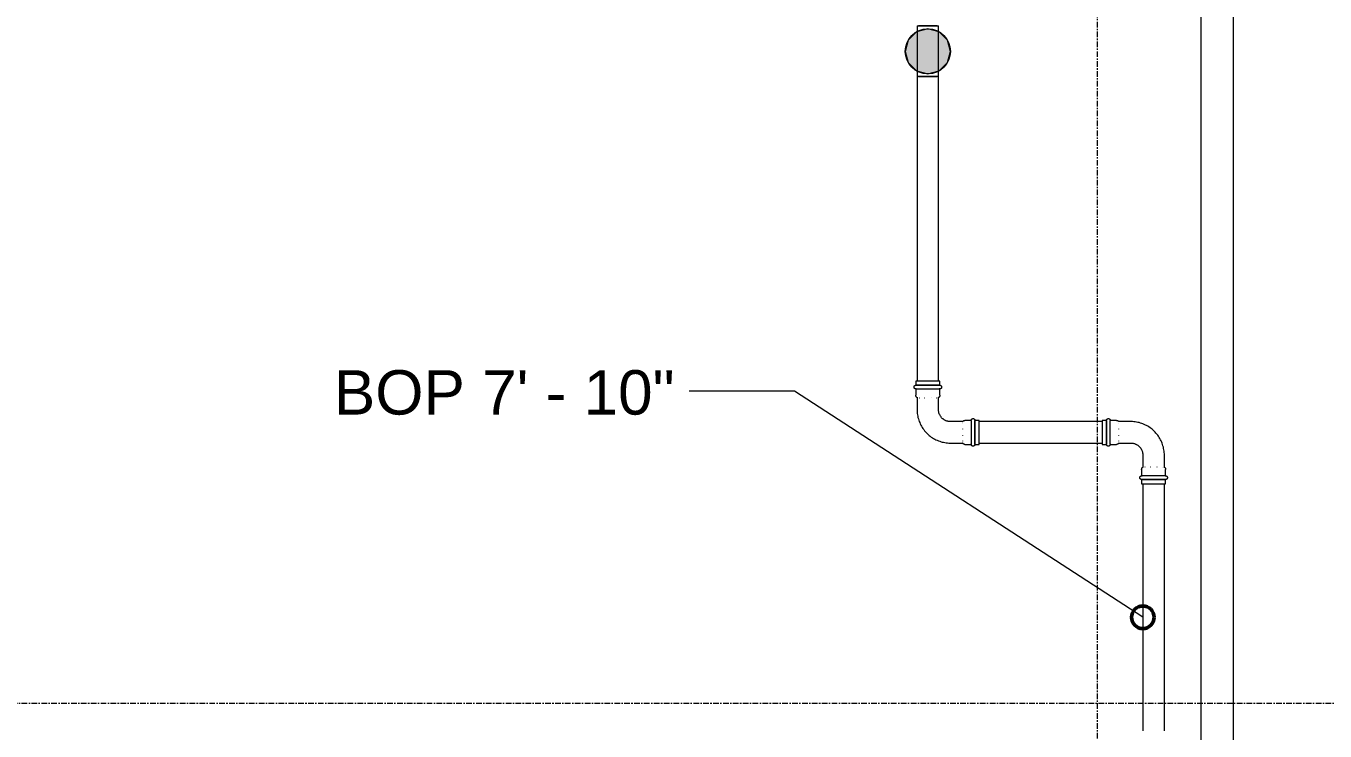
# Model space of a CAD drawing. Header units: inches. Extents: x -3679 to 241, y -496 to 1784.
# Drawn here: x -2105.9 to -1990.8, y 395.5 to 458 of the extents above; entities that cross this region are included whole.
import ezdxf

# ---------------------------------------------------------------- set-up
doc = ezdxf.new("R2010")
doc.units = ezdxf.units.IN
doc.header["$MEASUREMENT"] = 0
doc.linetypes.add('Grid Line', pattern=[0.875, 0.5, -0.125, 0.125, -0.125])
for name, color, linetype, lineweight in [('A-ANNO-NOTE', 250, 'Continuous', 9), ('G-ANNO-DIMS', 251, 'Continuous', 9), ('P-PIPE', 1, 'Continuous', 9), ('S-GRID', 8, 'Continuous', 9)]:
    doc.layers.add(name, color=color, linetype=linetype, lineweight=lineweight)
doc.styles.add('Arial', font='arial.ttf', dxfattribs={"height": 3.934132})

# ---------------------------------------------------------------- blocks, each defined once
blk = doc.blocks.new('Victaulic-VicPress316-Elbow 90-45deg Style P568_P571 - Standard-V18-SECOND LEVEL')
at = {"layer": 'P-PIPE'}
for p, q in [((-1.06, 4.55), (-1.06, 4.17)), ((1.06, 4.55), (-1.06, 4.55)), ((-1.06, 4.17), (1.06, 4.17)), ((-1.06, 3.85), (-1.06, 3.29)), ((-1.06, 3.85), (1.06, 3.85)), ((1.06, 4.17), (1.06, 4.55)), ((1.06, 3.29), (1.06, 3.85)), ((-0.95, 3.13), (-0.95, 2.02)), ((-0.77, 3.07), (-0.75, 3.07)), ((-0.31, 3.07), (-0.29, 3.07)), ((0.29, 3.07), (0.31, 3.07)), ((0.75, 3.07), (0.77, 3.07)), ((0.95, 2.02), (0.95, 3.12)), ((-4.17, 1.06), (-4.55, 1.06)), ((-4.55, 1.06), (-4.55, -1.06)), ((-4.17, -1.06), (-4.17, 1.06)), ((-3.29, 1.06), (-3.85, 1.06)), ((-3.85, -1.06), (-3.85, 1.06)), ((-2.02, 0.95), (-3.12, 0.95)), ((-3.07, 0.75), (-3.07, 0.77)), ((-3.07, 0.29), (-3.07, 0.31)), ((-4.55, -1.06), (-4.17, -1.06)), ((-3.85, -1.06), (-3.29, -1.06)), ((-3.13, -0.95), (-2.02, -0.95)), ((-3.07, -0.31), (-3.07, -0.29)), ((-3.07, -0.77), (-3.07, -0.75))]:
    blk.add_line(p, q, dxfattribs=at)
at = {"layer": 'P-PIPE', "flags": 128}
for points in [[(-1.06, 3.85), (-1.07, 3.85), (-1.07, 3.85), (-1.08, 3.85), (-1.09, 3.85), (-1.09, 3.85), (-1.1, 3.85), (-1.1, 3.85), (-1.11, 3.85), (-1.12, 3.86), (-1.12, 3.86), (-1.13, 3.86), (-1.13, 3.86), (-1.14, 3.87), (-1.15, 3.87), (-1.15, 3.87), (-1.16, 3.88), (-1.16, 3.88), (-1.17, 3.89), (-1.17, 3.89), (-1.18, 3.9), (-1.18, 3.9), (-1.19, 3.91), (-1.19, 3.91), (-1.19, 3.92), (-1.2, 3.92), (-1.2, 3.93), (-1.2, 3.93), (-1.21, 3.94), (-1.21, 3.94), (-1.21, 3.95), (-1.21, 3.96), (-1.22, 3.96), (-1.22, 3.97), (-1.22, 3.98), (-1.22, 3.98), (-1.22, 3.99), (-1.22, 4), (-1.22, 4), (-1.22, 4.01), (-1.22, 4.01), (-1.22, 4.02), (-1.22, 4.03), (-1.22, 4.03), (-1.22, 4.04), (-1.22, 4.05), (-1.22, 4.05), (-1.22, 4.06), (-1.21, 4.07), (-1.21, 4.07), (-1.21, 4.08), (-1.21, 4.08), (-1.2, 4.09), (-1.2, 4.1), (-1.2, 4.1), (-1.19, 4.11), (-1.19, 4.11), (-1.18, 4.12), (-1.18, 4.12), (-1.17, 4.13), (-1.17, 4.13), (-1.17, 4.14), (-1.16, 4.14), (-1.15, 4.14), (-1.15, 4.15), (-1.14, 4.15), (-1.14, 4.15), (-1.13, 4.16), (-1.13, 4.16), (-1.12, 4.16), (-1.11, 4.16), (-1.11, 4.17), (-1.1, 4.17), (-1.1, 4.17), (-1.09, 4.17), (-1.08, 4.17), (-1.08, 4.17), (-1.07, 4.17), (-1.06, 4.17), (-1.06, 4.17)], [(1.06, 4.17), (1.06, 4.17), (1.06, 4.17), (1.05, 4.17), (1.05, 4.17), (1.04, 4.17), (1.03, 4.17), (1.02, 4.17), (1.01, 4.17), (0.99, 4.17), (0.98, 4.17), (0.96, 4.17), (0.94, 4.17), (0.92, 4.17), (0.9, 4.17), (0.87, 4.17), (0.85, 4.17), (0.82, 4.17), (0.8, 4.17), (0.77, 4.17), (0.74, 4.17), (0.71, 4.17), (0.67, 4.17), (0.64, 4.17), (0.61, 4.17), (0.57, 4.17), (0.54, 4.17), (0.5, 4.17), (0.46, 4.17), (0.42, 4.17), (0.38, 4.17), (0.34, 4.17), (0.3, 4.17), (0.26, 4.17), (0.22, 4.17), (0.18, 4.17), (0.14, 4.17), (0.1, 4.17), (0.05, 4.17), (0.01, 4.17), (-0.03, 4.17), (-0.07, 4.17), (-0.12, 4.17), (-0.16, 4.17), (-0.2, 4.17), (-0.24, 4.17), (-0.28, 4.17), (-0.32, 4.17), (-0.36, 4.17), (-0.4, 4.17), (-0.44, 4.17), (-0.48, 4.17), (-0.52, 4.17), (-0.55, 4.17), (-0.59, 4.17), (-0.62, 4.17), (-0.66, 4.17), (-0.69, 4.17), (-0.72, 4.17), (-0.75, 4.17), (-0.78, 4.17), (-0.81, 4.17), (-0.84, 4.17), (-0.86, 4.17), (-0.88, 4.17), (-0.91, 4.17), (-0.93, 4.17), (-0.95, 4.17), (-0.97, 4.17), (-0.98, 4.17), (-1, 4.17), (-1.01, 4.17), (-1.02, 4.17), (-1.03, 4.17), (-1.04, 4.17), (-1.05, 4.17), (-1.05, 4.17), (-1.06, 4.17), (-1.06, 4.17), (-1.06, 4.17)], [(-1.06, 4.17), (-1.06, 4.17), (-1.06, 4.17), (-1.05, 4.17), (-1.05, 4.17), (-1.04, 4.17), (-1.03, 4.17), (-1.02, 4.17)], [(-1.06, 3.85), (-1.06, 3.85), (-1.06, 3.85), (-1.05, 3.85), (-1.05, 3.85), (-1.04, 3.85), (-1.03, 3.85), (-1.02, 3.85), (-1.01, 3.85), (-0.99, 3.85), (-0.98, 3.85), (-0.96, 3.85), (-0.94, 3.85), (-0.92, 3.85), (-0.9, 3.85), (-0.87, 3.85), (-0.85, 3.85), (-0.82, 3.85), (-0.8, 3.85), (-0.77, 3.85), (-0.74, 3.85), (-0.71, 3.85), (-0.67, 3.85), (-0.64, 3.85), (-0.61, 3.85), (-0.57, 3.85), (-0.54, 3.85), (-0.5, 3.85), (-0.46, 3.85), (-0.42, 3.85), (-0.38, 3.85), (-0.34, 3.85), (-0.3, 3.85), (-0.26, 3.85), (-0.22, 3.85), (-0.18, 3.85), (-0.14, 3.85), (-0.1, 3.85), (-0.05, 3.85), (-0.01, 3.85), (0.03, 3.85), (0.07, 3.85), (0.12, 3.85), (0.16, 3.85), (0.2, 3.85), (0.24, 3.85), (0.28, 3.85), (0.32, 3.85), (0.36, 3.85), (0.4, 3.85), (0.44, 3.85), (0.48, 3.85), (0.52, 3.85), (0.55, 3.85), (0.59, 3.85), (0.62, 3.85), (0.66, 3.85), (0.69, 3.85), (0.72, 3.85), (0.75, 3.85), (0.78, 3.85), (0.81, 3.85), (0.84, 3.85), (0.86, 3.85), (0.88, 3.85), (0.91, 3.85), (0.93, 3.85), (0.95, 3.85), (0.97, 3.85), (0.98, 3.85), (1, 3.85), (1.01, 3.85), (1.02, 3.85), (1.03, 3.85), (1.04, 3.85), (1.05, 3.85), (1.05, 3.85), (1.06, 3.85), (1.06, 3.85), (1.06, 3.85)], [(-1.02, 3.85), (-1.03, 3.85), (-1.04, 3.85), (-1.05, 3.85), (-1.05, 3.85), (-1.06, 3.85), (-1.06, 3.85), (-1.06, 3.85)], [(1.02, 4.17), (1.03, 4.17), (1.04, 4.17), (1.05, 4.17), (1.05, 4.17), (1.06, 4.17), (1.06, 4.17), (1.06, 4.17)], [(1.06, 3.85), (1.06, 3.85), (1.06, 3.85), (1.05, 3.85), (1.05, 3.85), (1.04, 3.85), (1.03, 3.85), (1.02, 3.85)], [(1.06, 4.17), (1.07, 4.17), (1.07, 4.17), (1.08, 4.17), (1.09, 4.17), (1.09, 4.17), (1.1, 4.17), (1.1, 4.17), (1.11, 4.17), (1.12, 4.16), (1.12, 4.16), (1.13, 4.16), (1.13, 4.16), (1.14, 4.15), (1.15, 4.15), (1.15, 4.15), (1.16, 4.14), (1.16, 4.14), (1.17, 4.13), (1.17, 4.13), (1.18, 4.12), (1.18, 4.12), (1.19, 4.11), (1.19, 4.11), (1.19, 4.1), (1.2, 4.1), (1.2, 4.09), (1.2, 4.09), (1.21, 4.08), (1.21, 4.08), (1.21, 4.07), (1.21, 4.06), (1.22, 4.06), (1.22, 4.05), (1.22, 4.04), (1.22, 4.04), (1.22, 4.03), (1.22, 4.02), (1.22, 4.02), (1.22, 4.01), (1.22, 4.01), (1.22, 4), (1.22, 3.99), (1.22, 3.99), (1.22, 3.98), (1.22, 3.97), (1.22, 3.97), (1.22, 3.96), (1.21, 3.95), (1.21, 3.95), (1.21, 3.94), (1.21, 3.94), (1.2, 3.93), (1.2, 3.92), (1.2, 3.92), (1.19, 3.91), (1.19, 3.91), (1.18, 3.9), (1.18, 3.9), (1.17, 3.89), (1.17, 3.89), (1.17, 3.88), (1.16, 3.88), (1.15, 3.88), (1.15, 3.87), (1.14, 3.87), (1.14, 3.87), (1.13, 3.86), (1.13, 3.86), (1.12, 3.86), (1.11, 3.86), (1.11, 3.85), (1.1, 3.85), (1.1, 3.85), (1.09, 3.85), (1.08, 3.85), (1.08, 3.85), (1.07, 3.85), (1.06, 3.85), (1.06, 3.85)], [(-0.95, 3.07), (-0.96, 3.08), (-0.97, 3.08), (-0.97, 3.09), (-0.98, 3.1), (-0.99, 3.11), (-1, 3.12), (-1, 3.12), (-1.01, 3.13), (-1.02, 3.14), (-1.02, 3.15), (-1.03, 3.16), (-1.03, 3.17), (-1.04, 3.18), (-1.04, 3.19), (-1.04, 3.2), (-1.05, 3.21), (-1.05, 3.22), (-1.05, 3.23), (-1.06, 3.24), (-1.06, 3.25), (-1.06, 3.27), (-1.06, 3.28), (-1.06, 3.29), (-1.06, 3.29)], [(1.06, 3.29), (1.06, 3.28), (1.06, 3.27), (1.06, 3.26), (1.06, 3.25), (1.05, 3.23), (1.05, 3.22), (1.05, 3.21), (1.05, 3.2), (1.04, 3.19), (1.04, 3.18), (1.03, 3.17), (1.03, 3.16), (1.02, 3.15), (1.02, 3.14), (1.01, 3.14), (1.01, 3.13), (1, 3.12), (0.99, 3.11), (0.98, 3.1), (0.98, 3.09), (0.97, 3.09), (0.96, 3.08), (0.95, 3.07), (0.95, 3.07)], [(-4.17, 1.06), (-4.17, 1.07), (-4.17, 1.07), (-4.17, 1.08), (-4.17, 1.09), (-4.17, 1.09), (-4.17, 1.1), (-4.17, 1.1), (-4.17, 1.11), (-4.16, 1.12), (-4.16, 1.12), (-4.16, 1.13), (-4.16, 1.13), (-4.15, 1.14), (-4.15, 1.15), (-4.15, 1.15), (-4.14, 1.16), (-4.14, 1.16), (-4.13, 1.17), (-4.13, 1.17), (-4.12, 1.18), (-4.12, 1.18), (-4.11, 1.19), (-4.11, 1.19), (-4.1, 1.19), (-4.1, 1.2), (-4.09, 1.2), (-4.09, 1.2), (-4.08, 1.21), (-4.08, 1.21), (-4.07, 1.21), (-4.06, 1.21), (-4.06, 1.22), (-4.05, 1.22), (-4.04, 1.22), (-4.04, 1.22), (-4.03, 1.22), (-4.02, 1.22), (-4.02, 1.22), (-4.01, 1.22), (-4.01, 1.22), (-4, 1.22), (-3.99, 1.22), (-3.99, 1.22), (-3.98, 1.22), (-3.97, 1.22), (-3.97, 1.22), (-3.96, 1.22), (-3.95, 1.21), (-3.95, 1.21), (-3.94, 1.21), (-3.94, 1.21), (-3.93, 1.2), (-3.92, 1.2), (-3.92, 1.2), (-3.91, 1.19), (-3.91, 1.19), (-3.9, 1.18), (-3.9, 1.18), (-3.89, 1.17), (-3.89, 1.17), (-3.88, 1.17), (-3.88, 1.16), (-3.88, 1.15), (-3.87, 1.15), (-3.87, 1.14), (-3.87, 1.14), (-3.86, 1.13), (-3.86, 1.13), (-3.86, 1.12), (-3.86, 1.11), (-3.85, 1.11), (-3.85, 1.1), (-3.85, 1.1), (-3.85, 1.09), (-3.85, 1.08), (-3.85, 1.08), (-3.85, 1.07), (-3.85, 1.06), (-3.85, 1.06)], [(-0.95, 2.02), (-0.95, 1.97), (-0.95, 1.93), (-0.96, 1.89), (-0.96, 1.85), (-0.97, 1.8), (-0.98, 1.76), (-0.99, 1.72), (-1, 1.68), (-1.02, 1.64), (-1.03, 1.6), (-1.05, 1.56), (-1.07, 1.52), (-1.09, 1.49), (-1.11, 1.45), (-1.14, 1.41), (-1.16, 1.38), (-1.19, 1.35), (-1.21, 1.31), (-1.24, 1.28), (-1.27, 1.25), (-1.3, 1.22), (-1.34, 1.19), (-1.37, 1.17), (-1.4, 1.14), (-1.44, 1.12), (-1.48, 1.1), (-1.51, 1.08), (-1.55, 1.06), (-1.59, 1.04), (-1.63, 1.02), (-1.67, 1.01), (-1.71, 0.99), (-1.75, 0.98), (-1.79, 0.97), (-1.83, 0.97), (-1.88, 0.96), (-1.92, 0.95), (-1.96, 0.95), (-2, 0.95), (-2.02, 0.95)], [(-2.02, -0.95), (-1.9, -0.95), (-1.78, -0.94), (-1.66, -0.93), (-1.54, -0.91), (-1.43, -0.89), (-1.31, -0.87), (-1.2, -0.83), (-1.08, -0.8), (-0.97, -0.76), (-0.86, -0.72), (-0.75, -0.67), (-0.65, -0.61), (-0.54, -0.56), (-0.44, -0.5), (-0.34, -0.43), (-0.24, -0.36), (-0.15, -0.29), (-0.06, -0.21), (0.03, -0.13), (0.11, -0.05), (0.19, 0.04), (0.27, 0.13), (0.34, 0.22), (0.41, 0.31), (0.48, 0.41), (0.54, 0.51), (0.6, 0.62), (0.65, 0.72), (0.7, 0.83), (0.75, 0.94), (0.79, 1.05), (0.83, 1.17), (0.86, 1.28), (0.88, 1.39), (0.91, 1.51), (0.92, 1.63), (0.94, 1.75), (0.95, 1.86), (0.95, 1.98), (0.95, 2.02)], [(-4.17, 1.06), (-4.17, 1.06), (-4.17, 1.06), (-4.17, 1.05), (-4.17, 1.05), (-4.17, 1.04), (-4.17, 1.03), (-4.17, 1.02), (-4.17, 1.01), (-4.17, 0.99), (-4.17, 0.98), (-4.17, 0.96), (-4.17, 0.94), (-4.17, 0.92), (-4.17, 0.9), (-4.17, 0.87), (-4.17, 0.85), (-4.17, 0.82), (-4.17, 0.8), (-4.17, 0.77), (-4.17, 0.74), (-4.17, 0.71), (-4.17, 0.67), (-4.17, 0.64), (-4.17, 0.61), (-4.17, 0.57), (-4.17, 0.54), (-4.17, 0.5), (-4.17, 0.46), (-4.17, 0.42), (-4.17, 0.38), (-4.17, 0.34), (-4.17, 0.3), (-4.17, 0.26), (-4.17, 0.22), (-4.17, 0.18), (-4.17, 0.14), (-4.17, 0.1), (-4.17, 0.05), (-4.17, 0.01), (-4.17, -0.03), (-4.17, -0.07), (-4.17, -0.12), (-4.17, -0.16), (-4.17, -0.2), (-4.17, -0.24), (-4.17, -0.28), (-4.17, -0.32), (-4.17, -0.36), (-4.17, -0.4), (-4.17, -0.44), (-4.17, -0.48), (-4.17, -0.52), (-4.17, -0.55), (-4.17, -0.59), (-4.17, -0.62), (-4.17, -0.66), (-4.17, -0.69), (-4.17, -0.72), (-4.17, -0.75), (-4.17, -0.78), (-4.17, -0.81), (-4.17, -0.84), (-4.17, -0.86), (-4.17, -0.88), (-4.17, -0.91), (-4.17, -0.93), (-4.17, -0.95), (-4.17, -0.97), (-4.17, -0.98), (-4.17, -1), (-4.17, -1.01), (-4.17, -1.02), (-4.17, -1.03), (-4.17, -1.04), (-4.17, -1.05), (-4.17, -1.05), (-4.17, -1.06), (-4.17, -1.06), (-4.17, -1.06)], [(-4.17, 1.02), (-4.17, 1.03), (-4.17, 1.04), (-4.17, 1.05), (-4.17, 1.05), (-4.17, 1.06), (-4.17, 1.06), (-4.17, 1.06)], [(-3.85, -1.06), (-3.85, -1.06), (-3.85, -1.06), (-3.85, -1.05), (-3.85, -1.05), (-3.85, -1.04), (-3.85, -1.03), (-3.85, -1.02), (-3.85, -1.01), (-3.85, -0.99), (-3.85, -0.98), (-3.85, -0.96), (-3.85, -0.94), (-3.85, -0.92), (-3.85, -0.9), (-3.85, -0.87), (-3.85, -0.85), (-3.85, -0.82), (-3.85, -0.8), (-3.85, -0.77), (-3.85, -0.74), (-3.85, -0.71), (-3.85, -0.67), (-3.85, -0.64), (-3.85, -0.61), (-3.85, -0.57), (-3.85, -0.54), (-3.85, -0.5), (-3.85, -0.46), (-3.85, -0.42), (-3.85, -0.38), (-3.85, -0.34), (-3.85, -0.3), (-3.85, -0.26), (-3.85, -0.22), (-3.85, -0.18), (-3.85, -0.14), (-3.85, -0.1), (-3.85, -0.05), (-3.85, -0.01), (-3.85, 0.03), (-3.85, 0.07), (-3.85, 0.12), (-3.85, 0.16), (-3.85, 0.2), (-3.85, 0.24), (-3.85, 0.28), (-3.85, 0.32), (-3.85, 0.36), (-3.85, 0.4), (-3.85, 0.44), (-3.85, 0.48), (-3.85, 0.52), (-3.85, 0.55), (-3.85, 0.59), (-3.85, 0.62), (-3.85, 0.66), (-3.85, 0.69), (-3.85, 0.72), (-3.85, 0.75), (-3.85, 0.78), (-3.85, 0.81), (-3.85, 0.84), (-3.85, 0.86), (-3.85, 0.88), (-3.85, 0.91), (-3.85, 0.93), (-3.85, 0.95), (-3.85, 0.97), (-3.85, 0.98), (-3.85, 1), (-3.85, 1.01), (-3.85, 1.02), (-3.85, 1.03), (-3.85, 1.04), (-3.85, 1.05), (-3.85, 1.05), (-3.85, 1.06), (-3.85, 1.06), (-3.85, 1.06)], [(-3.85, 1.06), (-3.85, 1.06), (-3.85, 1.06), (-3.85, 1.05), (-3.85, 1.05), (-3.85, 1.04), (-3.85, 1.03), (-3.85, 1.02)], [(-3.29, 1.06), (-3.28, 1.06), (-3.27, 1.06), (-3.26, 1.06), (-3.25, 1.06), (-3.23, 1.05), (-3.22, 1.05), (-3.21, 1.05), (-3.2, 1.05), (-3.19, 1.04), (-3.18, 1.04), (-3.17, 1.03), (-3.16, 1.03), (-3.15, 1.02), (-3.14, 1.02), (-3.14, 1.01), (-3.13, 1.01), (-3.12, 1), (-3.11, 0.99), (-3.1, 0.98), (-3.09, 0.98), (-3.09, 0.97), (-3.08, 0.96), (-3.07, 0.95), (-3.07, 0.95)], [(-4.17, -1.06), (-4.17, -1.06), (-4.17, -1.06), (-4.17, -1.05), (-4.17, -1.05), (-4.17, -1.04), (-4.17, -1.03), (-4.17, -1.02)], [(-3.85, -1.06), (-3.85, -1.07), (-3.85, -1.07), (-3.85, -1.08), (-3.85, -1.09), (-3.85, -1.09), (-3.85, -1.1), (-3.85, -1.1), (-3.85, -1.11), (-3.86, -1.12), (-3.86, -1.12), (-3.86, -1.13), (-3.86, -1.13), (-3.87, -1.14), (-3.87, -1.15), (-3.87, -1.15), (-3.88, -1.16), (-3.88, -1.16), (-3.89, -1.17), (-3.89, -1.17), (-3.9, -1.18), (-3.9, -1.18), (-3.91, -1.19), (-3.91, -1.19), (-3.92, -1.19), (-3.92, -1.2), (-3.93, -1.2), (-3.93, -1.2), (-3.94, -1.21), (-3.94, -1.21), (-3.95, -1.21), (-3.96, -1.21), (-3.96, -1.22), (-3.97, -1.22), (-3.98, -1.22), (-3.98, -1.22), (-3.99, -1.22), (-4, -1.22), (-4, -1.22), (-4.01, -1.22), (-4.01, -1.22), (-4.02, -1.22), (-4.03, -1.22), (-4.03, -1.22), (-4.04, -1.22), (-4.05, -1.22), (-4.05, -1.22), (-4.06, -1.22), (-4.07, -1.21), (-4.07, -1.21), (-4.08, -1.21), (-4.08, -1.21), (-4.09, -1.2), (-4.1, -1.2), (-4.1, -1.2), (-4.11, -1.19), (-4.11, -1.19), (-4.12, -1.18), (-4.12, -1.18), (-4.13, -1.17), (-4.13, -1.17), (-4.14, -1.17), (-4.14, -1.16), (-4.14, -1.15), (-4.15, -1.15), (-4.15, -1.14), (-4.15, -1.14), (-4.16, -1.13), (-4.16, -1.13), (-4.16, -1.12), (-4.16, -1.11), (-4.17, -1.11), (-4.17, -1.1), (-4.17, -1.1), (-4.17, -1.09), (-4.17, -1.08), (-4.17, -1.08), (-4.17, -1.07), (-4.17, -1.06), (-4.17, -1.06)], [(-3.85, -1.02), (-3.85, -1.03), (-3.85, -1.04), (-3.85, -1.05), (-3.85, -1.05), (-3.85, -1.06), (-3.85, -1.06), (-3.85, -1.06)], [(-3.07, -0.95), (-3.08, -0.96), (-3.08, -0.97), (-3.09, -0.97), (-3.1, -0.98), (-3.11, -0.99), (-3.12, -1), (-3.12, -1), (-3.13, -1.01), (-3.14, -1.02), (-3.15, -1.02), (-3.16, -1.03), (-3.17, -1.03), (-3.18, -1.04), (-3.19, -1.04), (-3.2, -1.04), (-3.21, -1.05), (-3.22, -1.05), (-3.23, -1.05), (-3.24, -1.06), (-3.25, -1.06), (-3.27, -1.06), (-3.28, -1.06), (-3.29, -1.06), (-3.29, -1.06)]]:
    blk.add_lwpolyline(points, dxfattribs=at)

msp = doc.modelspace()

# ---------------------------------------------------------------- hatches: boundary and pattern name
at = {"layer": 'A-ANNO-NOTE'}
msp.add_hatch(color=256, dxfattribs=at).paths.add_polyline_path([(-2026, 453.74), (-2025, 454.01), (-2024.27, 454.74), (-2024, 455.74), (-2024.27, 456.74), (-2025, 457.47), (-2026, 457.74), (-2027, 457.47), (-2027.73, 456.74), (-2028, 455.74), (-2027.73, 454.74), (-2027, 454.01)], flags=0)
h = msp.add_hatch(color=256, dxfattribs=at)
edge = h.paths.add_edge_path(flags=0)
edge.add_arc((-2026, 455.74), 2, 0, 360)

# ---------------------------------------------------------------- linework, layer by layer
for p, q in [((-2027, 457.47), (-2027.73, 456.74)), ((-2026, 457.74), (-2027, 457.47)), ((-2025, 457.47), (-2026, 457.74)), ((-2024.27, 456.74), (-2025, 457.47)), ((-2027.73, 456.74), (-2028, 455.74)), ((-2028, 455.74), (-2027.73, 454.74)), ((-2024, 455.74), (-2024.27, 456.74)), ((-2024.27, 454.74), (-2024, 455.74)), ((-2027.73, 454.74), (-2027, 454.01)), ((-2025, 454.01), (-2024.27, 454.74)), ((-2027, 454.01), (-2026, 453.74)), ((-2026, 453.74), (-2025, 454.01))]:
    msp.add_line(p, q, dxfattribs=at)
msp.add_circle((-2026, 455.74), 2, dxfattribs=at)
at = {"layer": 'G-ANNO-DIMS'}
for p, q in [((-2037.81, 425.63), (-2047.15, 425.63)), ((-2006.95, 405.61), (-2037.81, 425.63))]:
    msp.add_line(p, q, dxfattribs=at)
at = {"layer": 'G-ANNO-DIMS', "lineweight": 50}
msp.add_circle((-2006.95, 405.61), 1, dxfattribs=at)
at = {"layer": 'P-PIPE'}
for p, q in [((-2001.81, 593.22), (-2001.81, 372.4)), ((-1998.93, 372.4), (-1998.93, 593.22)), ((-2026.95, 457.99), (-2026.95, 453.5)), ((-2026.95, 457.99), (-2026, 457.99)), ((-2026.67, 457.99), (-2026.82, 457.99)), ((-2026.48, 457.99), (-2026.67, 457.99)), ((-2026.25, 457.99), (-2026.47, 457.99)), ((-2025.75, 457.99), (-2026.25, 457.99)), ((-2026, 457.99), (-2025.05, 457.99)), ((-2025.53, 457.99), (-2025.75, 457.99)), ((-2025.33, 457.99), (-2025.52, 457.99)), ((-2025.18, 457.99), (-2025.33, 457.99)), ((-2025.05, 453.5), (-2025.05, 457.99)), ((-2026, 453.5), (-2026.95, 453.5)), ((-2026.95, 453.5), (-2026.95, 426.54)), ((-2026.82, 453.5), (-2026.67, 453.5)), ((-2026.67, 453.5), (-2026.48, 453.5)), ((-2026.47, 453.5), (-2026.25, 453.5)), ((-2026.25, 453.5), (-2025.75, 453.5)), ((-2025.05, 453.5), (-2026, 453.5)), ((-2025.75, 453.5), (-2025.53, 453.5)), ((-2025.52, 453.5), (-2025.33, 453.5)), ((-2025.33, 453.5), (-2025.18, 453.5)), ((-2025.05, 426.54), (-2025.05, 453.5)), ((-2010.55, 422.94), (-2021.45, 422.94)), ((-2021.45, 421.04), (-2010.55, 421.04)), ((-2006.95, 417.44), (-2006.95, 395.54)), ((-2005.05, 395.54), (-2005.05, 417.44))]:
    msp.add_line(p, q, dxfattribs=at)
at = {"layer": 'S-GRID', "linetype": 'Grid Line'}
for p, q in [((-2011, 1771.74), (-2011, -484.26)), ((-3666.39, 398), (228, 398))]:
    msp.add_line(p, q, dxfattribs=at)

# ---------------------------------------------------------------- block references
at = {"layer": 'P-PIPE'}
for p, rotation in [((-2026, 421.99), 270), ((-2006, 421.99), 90)]:
    msp.add_blockref('Victaulic-VicPress316-Elbow 90-45deg Style P568_P571 - Standard-V18-SECOND LEVEL', p, dxfattribs=dict(at, rotation=rotation))

# ---------------------------------------------------------------- texts
at = {"layer": 'G-ANNO-DIMS', "insert": (-2078.61, 427.5), "char_height": 3.9341, "width": 35.952, "attachment_point": 1, "line_spacing_factor": 0.938532, "style": 'Arial'}
msp.add_mtext('BOP 7\' - 10"', dxfattribs=at)

doc.saveas('drawing.dxf')
